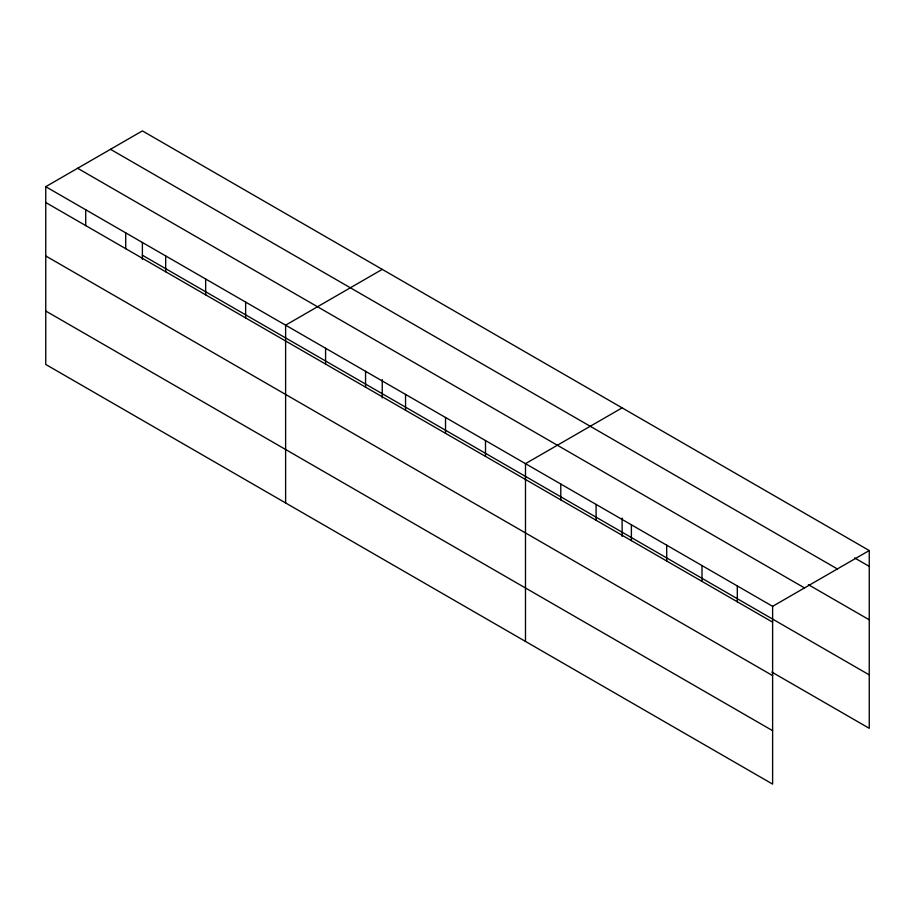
<?xml version="1.0" encoding="UTF-8"?>
<svg xmlns="http://www.w3.org/2000/svg" width="915" height="915" viewBox="0 0 915 915"><rect width="100%" height="100%" fill="white"/><g stroke="black" fill="none" stroke-linecap="round" stroke-linejoin="round"><path stroke-width="1.37" d="M45.75 186.683L772.615 606.336L772.615 784.109L45.75 364.456L45.75 186.683L142.385 130.891L869.25 550.544L869.25 728.317L771.86 672.09M382.253 269.376L285.617 325.168L285.617 502.941M622.12 407.861L525.485 463.653L525.485 641.426M772.615 606.336L869.25 550.544M854.644 557.933L869.25 566.374M110.498 149.305L837.362 568.947M808.38 584.674L869.25 619.81M77.638 168.269L804.502 587.922M142.385 255.228L869.25 674.881M45.75 202.512L772.615 622.166M45.75 255.96L772.615 675.602M45.75 311.02L772.615 730.673M737.307 585.955L737.307 601.784M701.999 565.562L701.999 581.402M666.703 545.18L666.703 561.009M631.396 524.798L631.396 540.628M622.12 518.073L622.12 536.419M596.088 504.417L596.088 520.246M560.781 484.035L560.781 499.865M485.499 440.572L485.499 456.402M445.525 417.492L445.525 433.321M405.551 394.411L405.551 410.24M382.253 379.588L382.253 397.934M365.565 371.33L365.565 387.159M325.591 348.249L325.591 364.079M245.643 302.087L245.643 317.917M205.658 279.006L205.658 294.836M165.684 255.925L165.684 271.755M142.385 242.521L142.385 259.448M125.71 232.845L125.71 248.674M85.724 209.764L85.724 225.593"/></g></svg>
